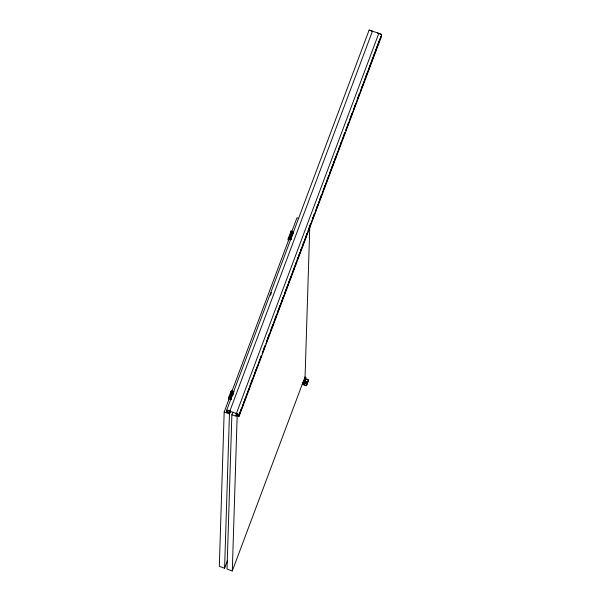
<?xml version="1.0" encoding="UTF-8"?>
<svg xmlns="http://www.w3.org/2000/svg" width="601" height="601" viewBox="0 0 601 601"><rect width="100%" height="100%" fill="white"/><g stroke="black" fill="none" stroke-linecap="round" stroke-linejoin="round"><path stroke-width="0.9" d="M231.43 398.846L230.574 398.546L230.589 398.027M232.707 392.851L232.722 391.401L233.579 391.709L233.564 392.258L232.707 391.957M291.275 239.145L290.336 238.597L291.185 238.702M292.552 232.249L292.567 231.701L293.423 232.001L293.408 233.451M298.712 218.441L296.954 217.825L224.173 412.031L219.327 566.367L224.601 568.23L227.561 560.32M228.493 398.44C229.191 396.367 228.365 402.993 228.478 398.11L231.25 390.718L234.097 391.724M229.109 412.759L226.765 411.918L227.426 410.16M224.601 568.23L229.447 413.901L230.438 411.264M230.085 411.069L229.342 412.977L226.765 411.918M229.665 411.294L229.62 412.677L229.169 412.654M230.468 398.951L228.478 398.11M232.865 412.121L231.873 414.758L227.02 569.087L232.294 570.95L305.075 376.737L309.831 225.21M232.294 570.95L237.147 416.621L231.873 414.758M238.334 416.02L235.99 415.178L236.651 413.42M238.89 414.555L238.845 415.937L243.45 403.654M238.875 414.525L236.328 413.691L378.788 33.461L381.229 34.234L381.627 35.947L239.175 416.102L238.95 414.45L226.697 410.198L369.127 30.065L377.999 33.04M287.962 239.927L291.094 231.009L293.611 231.903M290.313 239.243L288.322 238.409M291.094 231.009L291.042 232.339A8.279 0.639 -70.5 0 1 290.929 232.857M305.781 377.338L305.736 378.758L307.87 379.516A0.759 0.736 1.8 0 1 308.328 380.456L306.675 384.873A0.759 0.736 1.8 0 1 305.699 385.309L303.565 384.557L305.781 377.338L304.925 377.03L304.88 378.457M302.168 384.437L305.699 385.309M305.691 385.684A0.759 0.736 1.8 0 0 306.66 385.249L306.675 384.873M306.66 385.249L308.313 380.831A0.759 0.736 1.8 0 0 307.862 379.885L307.87 379.516M288.788 240.287L289.179 238.867M289.937 235.569L290.028 234.878M231.723 393.663C230.544 396.743 232.752 389.921 231.67 394.436M232.805 394.046C233.594 392.896 231.618 392.513 231.873 393.948M232.587 394.609L231.633 394.309M291.808 233.631L291.44 234.833L291.793 234.037M292.582 234.127L292.296 235.141L292.717 234.135M228.478 398.283L231.092 399.154M232.692 391.416L230.476 398.147L231.347 398.606M292.567 231.701L290.306 238.574M305.285 382.071L305.789 382.657L306.059 381.935L305.338 381.966L305.789 382.845L306.127 382.033M288.412 238.514C288.029 239.889 288.871 237.125 288.495 238.507M233.579 391.709L231.843 396.66L230.987 396.36M291.192 238.665L291.688 236.959L290.831 236.651M291.898 236.231L293.423 232.001M230.724 393.392L230.769 393.219A7.227 0.556 -70.5 0 0 230.987 391.769L230.664 392.686A5.206 0.398 -70.5 0 1 230.611 393.309M290.591 233.594L290.448 234.037M288.285 238.717L289.141 239.018M290.764 232.827A7.227 0.556 -70.5 0 0 290.831 232.069L290.501 232.963A5.206 0.398 -70.5 0 1 290.358 234.044M229.289 396.863L229.281 397.088M232.136 392.964C231.317 393.918 232.903 394.406 233.015 393.242M229.822 395.991L229.041 398.065M230.574 398.546L231.791 395.293M290.418 238.837L291.335 236.403M232.647 395.593L233.564 393.152M270.525 295.151L271.509 292.522M227.065 412.001L227.726 410.243M229.432 412.827L230.168 411.039M236.291 415.261L236.944 413.503M239.964 412.571L241.61 408.184M243.585 402.918L245.231 398.523M247.206 393.257L248.852 388.87M250.166 385.354L252.465 379.208L249.588 387.082M255.102 372.184L256.086 369.555M263.982 348.482L264.966 345.853L263.403 350.21M267.272 339.708L269.248 334.434M271.216 329.168L272.862 324.78M274.837 319.514L276.483 315.119M277.797 311.611L280.104 305.466M281.418 301.95L283.717 295.805M285.039 292.296L287.338 286.151M288.653 282.643L290.959 276.49M292.274 272.982L294.573 266.836M295.234 265.079L296.218 262.449M297.21 259.812L298.194 257.183M298.855 255.425L299.839 252.788M300.823 250.159L301.815 247.522M302.468 245.764L303.46 243.135M306.089 236.11L307.081 233.473M309.049 228.207L310.694 223.82L308.065 230.934M312.67 218.554L314.315 214.159M316.291 208.893L317.937 204.505M319.905 199.239L321.55 194.844M323.526 189.578L325.171 185.191M326.486 181.675L328.792 175.53M330.107 172.021L332.406 165.876M333.728 162.36L336.027 156.215M338.656 149.191L339.648 146.561M340.301 144.803L341.293 142.174M343.922 135.15L344.906 132.513M347.543 125.489L348.527 122.859M351.157 115.835L352.148 113.198M354.778 106.174L355.769 103.545M357.738 98.271L359.383 93.884M361.359 88.617L363.004 84.23L360.78 90.345M364.98 78.956L367.279 72.811M368.593 69.303L370.9 63.158M371.553 61.4L374.521 53.497M375.174 51.746L378.134 43.843M378.795 42.085L379.779 39.456M235.99 415.178L238.65 416.177L241.692 408.154M242.353 406.396L245.313 398.501M245.967 396.743L248.927 388.839M253.209 377.428L261.427 355.476M262.337 352.967L263.321 350.33M266.611 341.548L269.323 334.411M270.232 331.895L272.944 324.75M273.605 322.992L276.565 315.097M277.219 313.339L280.179 305.436M280.84 303.678L283.8 295.782M284.461 294.024L307.156 233.443M312.092 220.282L314.398 214.136M315.713 210.62L318.012 204.475M318.673 202.717L321.633 194.822M322.294 193.064L325.254 185.161M325.907 183.403L328.867 175.507M329.528 173.749L343.261 136.998M343.344 136.878L344.989 132.483M345.891 129.974L346.882 127.337M346.965 127.217L348.61 122.829M349.925 119.314L352.231 113.168M353.546 109.66L355.845 103.515M357.159 99.999L359.466 93.854M363.74 82.442L381.094 36.03M244.434 401.017L247.064 393.993M248.386 390.485L250.685 384.339M251.999 380.824L254.306 374.678M254.959 372.92L257.919 365.025M258.58 363.267L261.54 355.364M262.201 353.613L265.161 345.71M265.815 343.952L285.558 291.275M286.211 289.524L289.179 281.621M289.832 279.863L292.792 271.96M293.453 270.21L296.413 262.306M297.074 260.549L300.034 252.645M300.688 250.895L323.391 190.314M324.375 187.677L327.004 180.661M328.326 177.145L330.625 171M331.94 167.491L334.246 161.346M334.9 159.588L337.867 151.685M338.521 149.927L341.481 142.031M342.142 140.273L345.102 132.37M345.763 130.612L361.224 89.354M362.208 86.717L364.837 79.693M366.159 76.184L369.119 68.281M369.773 66.523L372.733 58.628M373.394 56.87L376.354 48.966M377.015 47.216L380.959 36.676M303.948 380.936L302.709 384.249L302.754 382.829L303.61 383.13M303.565 384.557L305.736 378.758M238.372 415.915L238.785 415.96M239.145 416.117L238.732 416.057M229.507 412.797L229.935 412.857L229.785 411.227L372.44 31.244M236.366 413.616L235.374 413.203M378.788 33.461L377.819 33.055M290.313 239.115L291.169 239.416L288.315 238.537M230.468 398.816L231.325 399.117M290.719 232.279L291.575 232.579M290.674 232.392L291.53 232.692M290.636 232.504L291.493 232.812M290.591 232.625L291.447 232.933M291.981 233.263L292.83 233.564M291.658 234.037L292.507 234.337M291.583 234.24L292.439 234.54M291.462 234.465L292.379 234.736M291.477 234.6L292.334 234.901M291.447 234.728L292.304 235.029M290.343 238.357L291.29 238.627M288.465 238.026L289.321 238.327M288.18 238.995L289.036 239.296M306.097 379.261L307.862 379.885M232.091 393.046L232.948 393.347M232.031 393.174L232.887 393.475M231.963 393.339L232.812 393.64M231.888 393.535L232.737 393.835M231.738 393.948L232.595 394.248M232.534 394.444L231.678 394.136L232.474 394.474M231.603 394.436L232.459 394.737M230.499 398.065L231.445 398.335M228.62 397.727L229.477 398.027M228.335 398.696L229.191 399.004M224.173 412.031L229.447 413.901M381.319 34.377L377.961 33.115M372.087 31.117L369.134 30.088M229.642 411.257L226.682 410.228M306.052 382.123L305.255 382.484M231.085 392.558A8.279 0.639 -70.5 0 1 231.054 392.708M289.013 237.553L289.329 236.696L289.013 237.553M291.215 234.645L291.778 233.15L291.215 234.645M305.195 382.754A0.909 0.879 1.8 0 0 306.623 382.108A0.909 0.879 1.8 0 0 305.331 381.237A0.909 0.879 1.8 0 0 305.195 382.754M305.188 382.942A0.909 0.879 1.8 0 0 306.615 382.296A0.909 0.879 1.8 0 0 305.331 381.425A0.909 0.879 1.8 0 0 305.188 382.942"/></g></svg>
